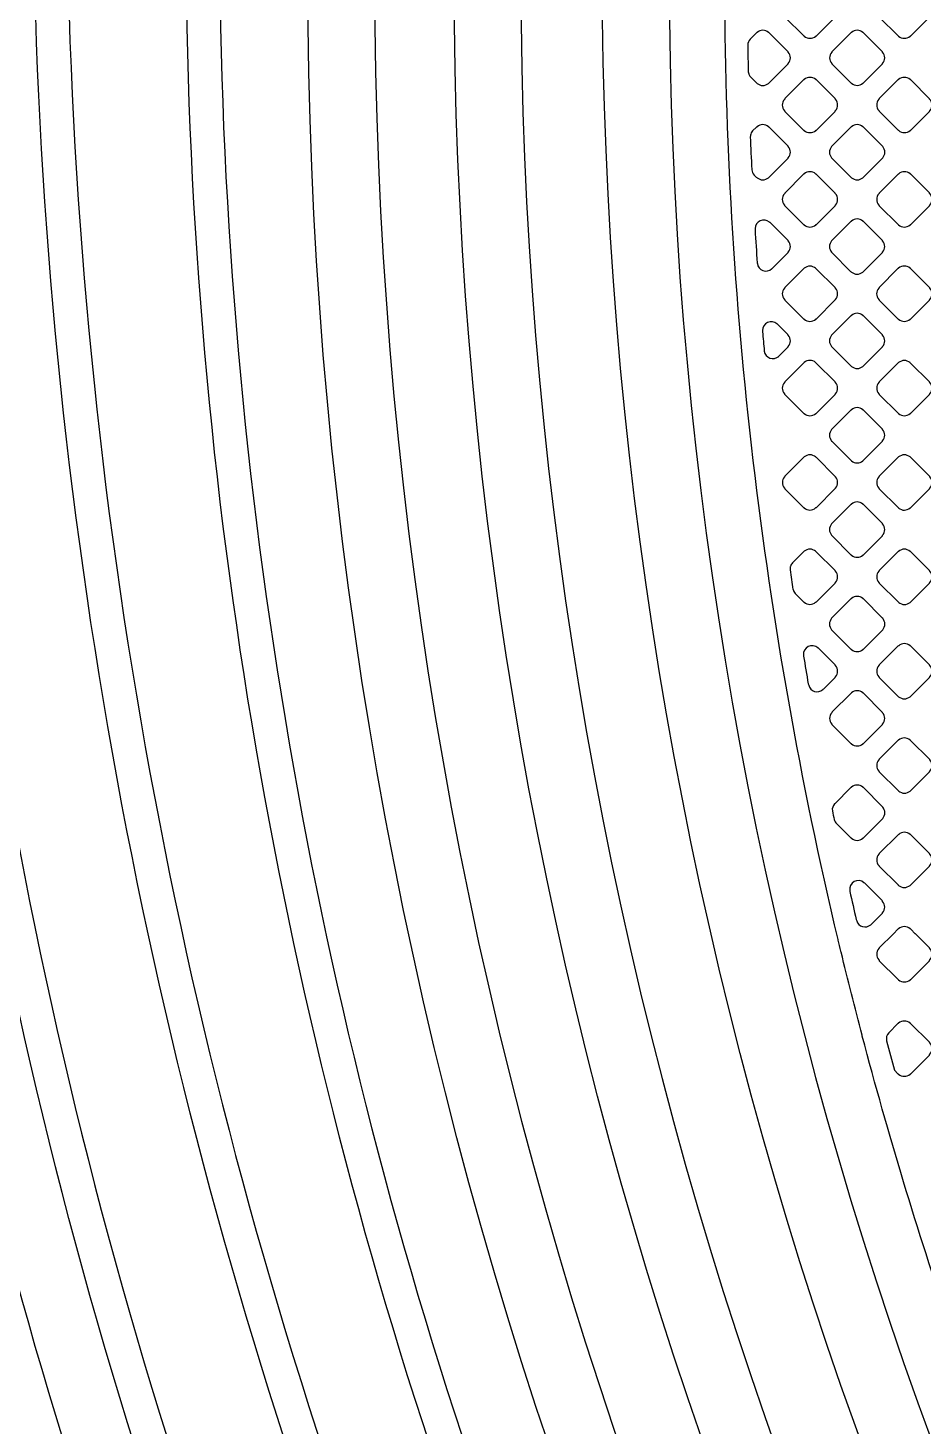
# Model space of a CAD drawing. Extents: x 0 to 248, y 0 to 175.
# Drawn here: x 78.713 to 80.757, y 146.224 to 149.418 of the extents above; entities that cross this region are included whole.
import ezdxf

# ---------------------------------------------------------------- set-up
doc = ezdxf.new("R2010")
doc.units = 0
doc.layers.add('gbr-dxf', color=7, linetype='Continuous')

msp = doc.modelspace()

# ---------------------------------------------------------------- linework, layer by layer
at = {"layer": 'gbr-dxf', "linetype": 'Continuous'}
for points in [[(83.7322, 140.0897), (81.1909, 142.6311, -0.042133), (81.1868, 142.6359, -0.16673), (78.7251, 149.8102, -0.014135)], [(78.8013, 149.8102, 0.166721), (81.2467, 142.6831), (83.7873, 140.1424, -0.01212)], [(83.5493, 139.8215), (80.9089, 142.4619, -0.042015), (80.9048, 142.4667, -0.166954), (78.4137, 149.7194, -0.014027)], [(78.4899, 149.7178, 0.16691), (80.9647, 142.5139), (83.6011, 139.8775, -0.019676)], [(83.9056, 140.3552), (81.39, 142.8708, -0.042856), (81.3858, 142.8758, -0.165958), (79.0743, 149.6481, -0.01087)], [(79.1505, 149.6467, 0.165913), (81.4458, 142.9228), (83.9575, 140.4111, -0.019676)], [(84.0671, 140.6041), (81.5195, 143.1517, -0.041025), (81.5115, 143.1612, -0.164875), (79.3522, 149.5314, -0.009972)], [(79.5046, 149.5293, 0.164763), (81.631, 143.2558), (84.1721, 140.7147, -0.013686)], [(84.3425, 140.8063), (81.7716, 143.3773, -0.041071), (81.7633, 143.3865, -0.164322), (79.6862, 149.532, -0.007717)], [(79.8386, 149.5318, 0.164179), (81.8812, 143.4832), (84.4487, 140.9157, -0.008541)], [(84.5688, 141.0607), (82.0307, 143.5988, -0.047409), (82.021, 143.6094, -0.163793), (80.0248, 149.5396, -0.009935)], [(80.1772, 149.5374, 0.163577), (82.1387, 143.7063), (84.6782, 141.1669, -0.008901)], [(80.8183, 146.4535, -0.01815), (80.6182, 147.1152, -0.019795), (80.6177, 147.117, -0.005161), (80.5698, 147.3072, -0.019408), (80.5693, 147.309, -0.000783), (80.5632, 147.3345, -0.013667), (80.5629, 147.3356, -0.058439), (80.3044, 149.5399, -0.020503)], [(78.2641, 149.4586, 0.012838), (78.2932, 148.8456, -0.017977), (78.2933, 148.844, 0.148382), (80.7903, 142.3653), (80.7906, 142.3649, 0.019899), (80.8008, 142.3538, -0.01365), (80.8016, 142.3529), (81.0112, 142.1433, -0.018805), (81.0124, 142.1422, 0.111695), (81.1151, 142.0774, -0.017124), (81.1165, 142.0768, -0.221605), (81.238, 141.9556, -0.020682), (81.2387, 141.9538, 0.111689), (81.3035, 141.8511, -0.023293)]]:
    msp.add_lwpolyline(points, format="xyb", dxfattribs=at)
for points in [[(80.4406, 149.4444, -0.08798), (80.4415, 149.4429), (80.4844, 149.4, -0.083596), (80.4858, 149.3992, 0.379324), (80.5117, 149.3992, -0.096157), (80.5133, 149.4001), (80.556, 149.4428, -0.095602), (80.557, 149.4444, 0.379214), (80.5569, 149.4704, -0.087784), (80.556, 149.4719), (80.5133, 149.5145, -0.091964), (80.5118, 149.5155, 0.379731), (80.4858, 149.5155, -0.095756), (80.4842, 149.5145), (80.4416, 149.472, -0.09635), (80.4406, 149.4703, 0.379672)], [(80.656, 149.4703, 0.379293), (80.656, 149.4443, -0.091954), (80.657, 149.4428), (80.6997, 149.4001, -0.087516), (80.7011, 149.3992, 0.379731), (80.7271, 149.3992, -0.09572), (80.7287, 149.4002), (80.7713, 149.4428, -0.096332), (80.7723, 149.4444, 0.379289), (80.7723, 149.4704, -0.082704), (80.7715, 149.4717), (80.7286, 149.5146, -0.0873), (80.7271, 149.5155, 0.379287), (80.7012, 149.5155, -0.095612), (80.6996, 149.5145), (80.657, 149.4719, -0.095602)], [(80.3566, 149.3788, 0.001642), (80.3578, 149.3181), (80.3579, 149.318, 0.064022), (80.3588, 149.313, -0.043561), (80.3589, 149.3126, 0.09443), (80.3626, 149.3061), (80.3765, 149.2922, -0.082834), (80.3779, 149.2914, 0.379731), (80.4039, 149.2914, -0.096265), (80.4055, 149.2923), (80.4483, 149.3351, -0.096128), (80.4492, 149.3367, 0.379506), (80.4492, 149.3626, -0.093522), (80.4483, 149.3642), (80.4057, 149.4068, -0.095015), (80.4041, 149.4078, 0.379214), (80.3781, 149.4078, -0.096625), (80.3765, 149.4068), (80.362, 149.3924), (80.362, 149.3923, 0.184403), (80.3566, 149.3791, -0.039404)], [(80.5483, 149.3366, -0.084308), (80.5492, 149.3352), (80.5919, 149.2925, -0.095166), (80.5935, 149.2915, 0.378906), (80.6195, 149.2915, -0.093587), (80.6211, 149.2925), (80.6637, 149.3351, -0.095602), (80.6646, 149.3367, 0.379293), (80.6646, 149.3626, -0.091745), (80.6637, 149.3642), (80.6211, 149.4068, -0.095916), (80.6194, 149.4078, 0.379731), (80.5935, 149.4078, -0.096265), (80.5918, 149.4068), (80.5493, 149.3642, -0.096121), (80.5483, 149.3626, 0.379672)], [(80.4405, 149.2288, -0.081928), (80.4413, 149.2274), (80.4841, 149.1847, -0.095602), (80.4857, 149.1837, 0.379293), (80.5117, 149.1837, -0.096103), (80.5133, 149.1847), (80.556, 149.2274, -0.093315), (80.5569, 149.229, 0.378858), (80.5569, 149.2549, -0.096998), (80.556, 149.2566), (80.5134, 149.2991, -0.101106), (80.5117, 149.3001, 0.379032), (80.4858, 149.3001, -0.095973), (80.4841, 149.2991), (80.4415, 149.2564, -0.096111), (80.4405, 149.2548, 0.379321)], [(80.656, 149.229, -0.086674), (80.6569, 149.2275), (80.6999, 149.1845, -0.081969), (80.7013, 149.1836, 0.379162), (80.7272, 149.1837, -0.096103), (80.7289, 149.1846), (80.7715, 149.2272, -0.096111), (80.7725, 149.2289, 0.379289), (80.7725, 149.2548, -0.087284), (80.7716, 149.2563), (80.7287, 149.2991, -0.094397), (80.7271, 149.3001, 0.379506), (80.7012, 149.3001, -0.096117), (80.6995, 149.2991), (80.657, 149.2565, -0.096227), (80.656, 149.2549, 0.379155)], [(80.3625, 149.1695, 0.002015), (80.3657, 149.0945, -0.051708), (80.3658, 149.094, 0.168139), (80.3711, 149.082, -0.056602), (80.3714, 149.0816), (80.3762, 149.0769, -0.099849), (80.3779, 149.0759, 0.379293), (80.4038, 149.0759, -0.09572), (80.4055, 149.0769), (80.4481, 149.1195, -0.096314), (80.4491, 149.1211, 0.379672), (80.4491, 149.1471, -0.09185), (80.4481, 149.1486), (80.4055, 149.1913, -0.095895), (80.4039, 149.1922, 0.378906), (80.3779, 149.1922, -0.095506), (80.3763, 149.1913), (80.3676, 149.1826), (80.3676, 149.1826, 0.13867), (80.3628, 149.1728, -0.038326), (80.3628, 149.1725, 0.038218)], [(80.5482, 149.1211, -0.082704), (80.549, 149.1197), (80.5919, 149.0769, -0.095602), (80.5935, 149.0759, 0.378906), (80.6195, 149.0759, -0.095506), (80.6211, 149.0769), (80.6638, 149.1195, -0.096128), (80.6647, 149.1212, 0.379506), (80.6647, 149.1471, -0.096475), (80.6638, 149.1488), (80.6211, 149.1914, -0.100299), (80.6194, 149.1924, 0.378681), (80.5935, 149.1924, -0.095866), (80.5918, 149.1914), (80.5491, 149.1487, -0.095602), (80.5482, 149.1471, 0.378906)], [(80.4403, 149.0133, -0.091476), (80.4413, 149.0117), (80.4839, 148.9691, -0.103673), (80.4857, 148.9681, 0.379293), (80.5117, 148.9681, -0.096625), (80.5133, 148.9691), (80.5559, 149.0117, -0.096627), (80.5569, 149.0133, 0.379612), (80.5569, 149.0393, -0.087254), (80.556, 149.0408), (80.5132, 149.0836, -0.09197), (80.5116, 149.0846, 0.37925), (80.4856, 149.0845, -0.096475), (80.484, 149.0836), (80.4413, 149.0409, -0.096111), (80.4404, 149.0393, 0.379289)], [(80.656, 149.0393, 0.379293), (80.656, 149.0133, -0.087314), (80.6569, 149.0118), (80.6997, 148.969, -0.082834), (80.7011, 148.9681, 0.379731), (80.7271, 148.9681, -0.096265), (80.7288, 148.9691), (80.7715, 149.0118, -0.096128), (80.7724, 149.0135, 0.379155), (80.7725, 149.0394, -0.091874), (80.7715, 149.041), (80.7289, 149.0836, -0.095589), (80.7272, 149.0846, 0.378633), (80.7013, 149.0846, -0.095886), (80.6997, 149.0836), (80.657, 149.0409, -0.095796)], [(80.3732, 148.9575, 0.002044), (80.3782, 148.8814, -0.052981), (80.3786, 148.8796, 0.599801), (80.4112, 148.8674, -0.053228), (80.4127, 148.8685), (80.4482, 148.9039, -0.096227), (80.4491, 148.9056, 0.379324), (80.4491, 148.9315, -0.082876), (80.4483, 148.9329), (80.4078, 148.9733, -0.086665), (80.406, 148.9744, 0.646059), (80.3736, 148.9598, -0.097831)], [(80.5482, 148.9055, -0.091558), (80.5491, 148.9039), (80.5916, 148.8614, -0.104018), (80.5934, 148.8604, 0.379731), (80.6194, 148.8604, -0.09572), (80.621, 148.8614), (80.6636, 148.904, -0.096266), (80.6646, 148.9056, 0.379731), (80.6646, 148.9316, -0.08798), (80.6637, 148.9331), (80.621, 148.9758, -0.091855), (80.6194, 148.9767, 0.379731), (80.5935, 148.9767, -0.096265), (80.5918, 148.9757), (80.5492, 148.9331, -0.096266), (80.5482, 148.9314, 0.379731)], [(80.4405, 148.7978, -0.087549), (80.4414, 148.7963), (80.484, 148.7537, -0.09979), (80.4857, 148.7527, 0.379731), (80.5117, 148.7527, -0.09572), (80.5133, 148.7537), (80.5558, 148.7962, -0.096266), (80.5568, 148.7978, 0.379731), (80.5568, 148.8238, -0.087314), (80.5559, 148.8253), (80.5132, 148.868, -0.091913), (80.5116, 148.8689, 0.379731), (80.4856, 148.8689, -0.09572), (80.484, 148.8679), (80.4415, 148.8254, -0.095916), (80.4405, 148.8237, 0.379731)], [(80.6559, 148.7978, -0.095506), (80.6568, 148.7962), (80.6996, 148.7534, -0.091364), (80.7012, 148.7525, 0.379293), (80.7271, 148.7525, -0.095956), (80.7288, 148.7535), (80.7715, 148.7962, -0.096214), (80.7725, 148.7978, 0.379672), (80.7725, 148.8238, -0.083163), (80.7716, 148.8252), (80.7286, 148.8682, -0.087645), (80.7271, 148.8691, 0.379293), (80.7012, 148.8691, -0.095956), (80.6995, 148.8681), (80.6569, 148.8254, -0.096332), (80.6559, 148.8238, 0.379289)], [(80.5482, 148.6901, -0.087191), (80.5491, 148.6886), (80.5918, 148.6459, -0.099849), (80.5935, 148.6449, 0.379293), (80.6195, 148.6449, -0.096625), (80.6211, 148.6459), (80.6636, 148.6884, -0.096214), (80.6646, 148.69, 0.379672), (80.6646, 148.7159, -0.087343), (80.6637, 148.7174), (80.6208, 148.7603, -0.091364), (80.6193, 148.7612, 0.379293), (80.5933, 148.7612, -0.095956), (80.5917, 148.7602), (80.5492, 148.7177, -0.096332), (80.5482, 148.716, 0.379289)], [(80.3904, 148.724, 0.001224), (80.3944, 148.6799), (80.3944, 148.6798, 0.593668), (80.4275, 148.6678), (80.4275, 148.6679), (80.4481, 148.6885, -0.095602), (80.4491, 148.6901, 0.379293), (80.449, 148.716, -0.099964), (80.448, 148.7178), (80.4253, 148.7405, -0.038367), (80.4233, 148.742, 0.655959), (80.3906, 148.7268, -0.042789)], [(80.4403, 148.5823, -0.083262), (80.4412, 148.5809), (80.4841, 148.538, -0.095796), (80.4857, 148.537, 0.379214), (80.5117, 148.5371, -0.095956), (80.5133, 148.538), (80.5559, 148.5807, -0.096314), (80.5569, 148.5823, 0.379703), (80.5569, 148.6082, -0.091581), (80.556, 148.6098), (80.5132, 148.6526, -0.095895), (80.5116, 148.6535, 0.379293), (80.4856, 148.6535, -0.096265), (80.484, 148.6525), (80.4413, 148.6099, -0.095916), (80.4404, 148.6082, 0.379289)], [(80.656, 148.5823, -0.091476), (80.6569, 148.5807), (80.6997, 148.538, -0.086956), (80.7012, 148.5371, 0.379293), (80.7271, 148.5371, -0.095956), (80.7288, 148.5381), (80.7713, 148.5807, -0.096314), (80.7723, 148.5823, 0.379672), (80.7723, 148.6083, -0.082876), (80.7715, 148.6097), (80.7286, 148.6525, -0.086956), (80.7271, 148.6534, 0.379214), (80.7012, 148.6534, -0.096625), (80.6995, 148.6524), (80.657, 148.6099, -0.096266), (80.656, 148.6082, 0.379289)], [(80.5482, 148.4744, -0.082787), (80.549, 148.4731), (80.5918, 148.4303, -0.095796), (80.5934, 148.4293, 0.379293), (80.6194, 148.4294, -0.096625), (80.621, 148.4303), (80.6636, 148.473, -0.096214), (80.6646, 148.4746, 0.379672), (80.6646, 148.5006, -0.091581), (80.6637, 148.5021), (80.6211, 148.5447, -0.095602), (80.6194, 148.5457, 0.379293), (80.5935, 148.5457, -0.095956), (80.5918, 148.5447), (80.5492, 148.502, -0.096111), (80.5482, 148.5004, 0.379289)], [(80.4405, 148.3668, -0.085537), (80.4414, 148.3653), (80.4841, 148.3226, -0.095798), (80.4857, 148.3216, 0.378391), (80.5116, 148.3216, -0.09601), (80.5133, 148.3226), (80.5558, 148.3652, -0.095585), (80.5568, 148.3668, 0.379287), (80.5568, 148.3927, -0.095649), (80.5558, 148.3944), (80.5133, 148.4369, -0.099711), (80.5116, 148.4379, 0.379293), (80.4856, 148.4379, -0.096265), (80.484, 148.4369), (80.4415, 148.3943, -0.096227), (80.4405, 148.3927, 0.379506)], [(80.6559, 148.3668, -0.087284), (80.6568, 148.3653), (80.6998, 148.3223, -0.083), (80.7012, 148.3214, 0.379293), (80.7271, 148.3215, -0.096625), (80.7288, 148.3224), (80.7715, 148.3652, -0.096214), (80.7725, 148.3668, 0.379672), (80.7725, 148.3928, -0.087343), (80.7716, 148.3942), (80.7287, 148.4371, -0.091364), (80.7271, 148.438, 0.379293), (80.7012, 148.438, -0.095956), (80.6995, 148.437), (80.6569, 148.3944, -0.096128), (80.6559, 148.3927, 0.379289)], [(80.5481, 148.285, 0.37847), (80.5482, 148.2591, -0.083606), (80.549, 148.2576), (80.5919, 148.2148, -0.093986), (80.5935, 148.2138, 0.379045), (80.6195, 148.2138, -0.096103), (80.6211, 148.2148), (80.6636, 148.2573, -0.096121), (80.6646, 148.259, 0.379672), (80.6646, 148.2849, -0.095612), (80.6637, 148.2865), (80.621, 148.3292, -0.09904), (80.6193, 148.3302, 0.378858), (80.5934, 148.3302, -0.09527), (80.5917, 148.3292), (80.5491, 148.2866, -0.095394)], [(80.4533, 148.1804, -0.037595), (80.4533, 148.1801, 0.001245), (80.4599, 148.1355), (80.4599, 148.1355, -0.043305), (80.46, 148.1351, 0.125557), (80.4646, 148.1264), (80.4646, 148.1264), (80.4839, 148.107, -0.103498), (80.4857, 148.106, 0.378943), (80.5116, 148.106, -0.095778), (80.5133, 148.107), (80.556, 148.1497, -0.093699), (80.5569, 148.1513, 0.379458), (80.5569, 148.1772, -0.086378), (80.556, 148.1787), (80.5131, 148.2216, -0.090899), (80.5116, 148.2225, 0.379293), (80.4856, 148.2225, -0.096265), (80.484, 148.2215), (80.4586, 148.1961), (80.4586, 148.1961, 0.121397), (80.4539, 148.1877, -0.045624), (80.4538, 148.1873, 0.087534)], [(80.656, 148.1512, -0.086674), (80.6569, 148.1498), (80.6999, 148.1068, -0.082038), (80.7013, 148.1059, 0.378681), (80.7272, 148.1059, -0.095886), (80.7288, 148.1069), (80.7715, 148.1495, -0.095585), (80.7725, 148.1512, 0.379324), (80.7725, 148.1771, -0.091581), (80.7715, 148.1787), (80.7288, 148.2214, -0.095602), (80.7271, 148.2224, 0.379293), (80.7012, 148.2224, -0.095956), (80.6995, 148.2214), (80.657, 148.1789, -0.098207), (80.656, 148.1772, 0.379672)], [(80.5482, 148.0434, -0.091558), (80.5491, 148.0418), (80.5917, 147.9992, -0.104018), (80.5935, 147.9982, 0.379731), (80.6195, 147.9982, -0.09572), (80.6211, 147.9992), (80.6638, 148.0418, -0.096128), (80.6647, 148.0434, 0.379155), (80.6647, 148.0694, -0.087652), (80.6638, 148.0708), (80.621, 148.1137, -0.092016), (80.6194, 148.1147, 0.379032), (80.5935, 148.1146, -0.096117), (80.5918, 148.1137), (80.5492, 148.071, -0.096266), (80.5482, 148.0694, 0.379731)], [(80.484, 147.9833, 0.001743), (80.4948, 147.9196, -0.063144), (80.4959, 147.9166, 0.565663), (80.5277, 147.9066, -0.063012), (80.5303, 147.9084), (80.556, 147.934, -0.095916), (80.5569, 147.9356, 0.379731), (80.5569, 147.9616, -0.083235), (80.5561, 147.963), (80.518, 148.001, -0.054506), (80.5167, 148.002, 0.683436), (80.484, 147.9852, -0.066446)], [(80.656, 147.9356, -0.095506), (80.657, 147.934), (80.6996, 147.8913, -0.091364), (80.7012, 147.8904, 0.379293), (80.7271, 147.8904, -0.095956), (80.7288, 147.8914), (80.7715, 147.9341, -0.093699), (80.7724, 147.9357, 0.379506), (80.7724, 147.9617, -0.085248), (80.7716, 147.9631), (80.7287, 148.006, -0.086829), (80.7272, 148.0069, 0.378864), (80.7013, 148.0068, -0.098049), (80.6996, 148.0058), (80.657, 147.9632, -0.096332), (80.656, 147.9616, 0.379289)], [(80.5483, 147.8279, -0.087748), (80.5492, 147.8264), (80.5918, 147.7838, -0.100151), (80.5935, 147.7828, 0.379289), (80.6195, 147.7828, -0.09527), (80.6211, 147.7837), (80.6637, 147.8263, -0.095935), (80.6646, 147.8279, 0.379324), (80.6646, 147.8539, -0.087254), (80.6637, 147.8553), (80.621, 147.8981, -0.091364), (80.6194, 147.899, 0.379214), (80.5935, 147.899, -0.096625), (80.5918, 147.898), (80.5493, 147.8555, -0.095916), (80.5483, 147.8538, 0.379731)], [(80.656, 147.7202, -0.091745), (80.657, 147.7186), (80.6998, 147.6758, -0.088202), (80.7013, 147.6749, 0.379289), (80.7272, 147.6749, -0.095866), (80.7289, 147.6759), (80.7715, 147.7185, -0.095585), (80.7725, 147.7201, 0.379287), (80.7725, 147.7461, -0.082876), (80.7716, 147.7475), (80.7286, 147.7904, -0.08752), (80.7271, 147.7914, 0.379293), (80.7012, 147.7913, -0.096625), (80.6995, 147.7904), (80.657, 147.7478, -0.095916), (80.656, 147.7462, 0.379731)], [(80.5498, 147.6294, 0.000659), (80.554, 147.6095, 0.098115), (80.5575, 147.6026), (80.5577, 147.6024), (80.5919, 147.5681, -0.096111), (80.5935, 147.5672, 0.379289), (80.6195, 147.5671, -0.095866), (80.6211, 147.5681), (80.6638, 147.6108, -0.095796), (80.6648, 147.6124, 0.379293), (80.6647, 147.6384, -0.091956), (80.6638, 147.6399), (80.6211, 147.6826, -0.096023), (80.6194, 147.6836, 0.379672), (80.5935, 147.6836, -0.096157), (80.5919, 147.6827), (80.5551, 147.6459), (80.555, 147.6458, 0.226088)], [(80.656, 147.5305, 0.379293), (80.656, 147.5045, -0.087748), (80.6569, 147.5031), (80.6997, 147.4603, -0.083651), (80.7011, 147.4594, 0.379321), (80.7271, 147.4594, -0.095506), (80.7287, 147.4603), (80.7715, 147.5031, -0.095796), (80.7725, 147.5047, 0.379293), (80.7725, 147.5307, -0.087314), (80.7715, 147.5322), (80.7288, 147.5749, -0.092406), (80.7273, 147.5758, 0.379703), (80.7013, 147.5758, -0.095649), (80.6997, 147.5749), (80.657, 147.5321, -0.095602)], [(80.5896, 147.4457, 0.001785), (80.6044, 147.3811, -0.061656), (80.6055, 147.3786, 0.548358), (80.6373, 147.3695, -0.056784), (80.6394, 147.371), (80.6533, 147.3849), (80.6637, 147.3953, -0.095602), (80.6646, 147.3969, 0.379293), (80.6646, 147.4228, -0.095956), (80.6636, 147.4245), (80.6238, 147.4644, -0.089299), (80.6219, 147.4655, 0.705371), (80.5896, 147.4478, -0.084233)], [(80.6559, 147.2891, -0.104392), (80.657, 147.2873), (80.6994, 147.2448, -0.100151), (80.7012, 147.2438, 0.37981), (80.7271, 147.2438, -0.095956), (80.7288, 147.2447), (80.7715, 147.2874, -0.096332), (80.7725, 147.2891, 0.379212), (80.7725, 147.315, -0.09601), (80.7715, 147.3167), (80.7401, 147.3481, -0.014794), (80.7391, 147.349), (80.7287, 147.3594, -0.091631), (80.7272, 147.3603, 0.378906), (80.7012, 147.3603, -0.095506), (80.6996, 147.3594), (80.6892, 147.349), (80.6569, 147.3167, -0.096627), (80.6559, 147.315, 0.379731)], [(80.6736, 147.1045, 0.001876), (80.6917, 147.0371), (80.6996, 147.0293, -0.092233), (80.7011, 147.0283, 0.37981), (80.7271, 147.0283, -0.095956), (80.7288, 147.0293), (80.7713, 147.0719, -0.096111), (80.7723, 147.0736, 0.379451), (80.7723, 147.0995, -0.083636), (80.7715, 147.1009), (80.7286, 147.1438, -0.087648), (80.7271, 147.1447, 0.379249), (80.7012, 147.1446, -0.096458), (80.6995, 147.1437), (80.6784, 147.1226, 0.248765)]]:
    msp.add_lwpolyline(points, format="xyb", close=True, dxfattribs=at)

doc.saveas('drawing.dxf')
